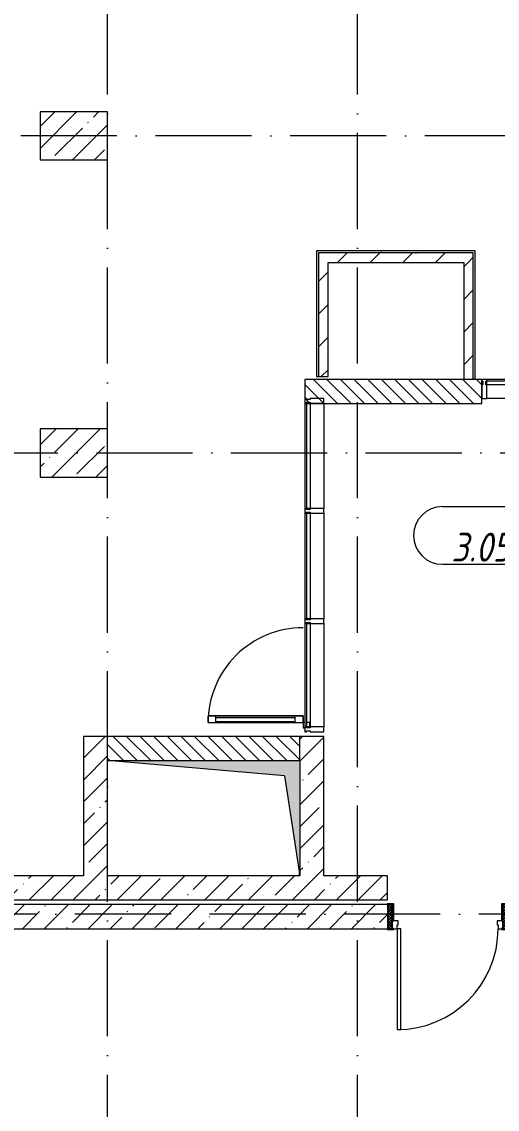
# Model space of a CAD drawing. Header units: millimetres. Extents: x -6467 to 106027, y -7090 to 195095.
# Drawn here: x 13668 to 18613, y 109966 to 121283 of the extents above; entities that cross this region are included whole.
import ezdxf

# ---------------------------------------------------------------- set-up
doc = ezdxf.new("R2010")
doc.units = ezdxf.units.MM
doc.linetypes.add('50_200_ШТРИХ_1Т_ш5_п1_п1_', pattern=[1400, 1000, -200, 0, -200])
for name, color, linetype, lineweight, true_color in [('A-AREA-IDEN-1', 7, 'Continuous', 9, 0xaaaaaa), ('I-WALL-1', 7, 'Continuous', 5, 0x787878), ('M-EQPM-1', 7, 'Continuous', 9, 0xaaaaaa), ('M-EQPM-2', 7, 'Continuous', 9, 0xe2e2e2), ('Оси-3', 7, '50_200_ШТРИХ_1Т_ш5_п1_п1_', 9, 0xaaaaaa)]:
    doc.layers.add(name, color=color, linetype=linetype, lineweight=lineweight, true_color=true_color)
for name, color, linetype, lineweight in [('A-DETL-GENF', 7, 'Continuous', 9), ('A-DOOR', 7, 'Continuous', 9), ('A-DOOR-2', 7, 'Continuous', 5), ('A-DOOR-FRAM', 7, 'Continuous', 9), ('A-DOOR-FRAM-2', 7, 'Continuous', 5), ('A-FLOR', 7, 'Continuous', 9), ('A-GLAZ-CWMG', 7, 'Continuous', 9), ('A-GLAZ-CWMG-1', 7, 'Continuous', 20), ('A-WALL', 7, 'Continuous', 5), ('A-WALL-FNSH-1', 7, 'Continuous', 5), ('I-WALL', 7, 'Continuous', 5), ('S-COLS', 7, 'Continuous', 9), ('S-COLS-1', 7, 'Continuous', 5)]:
    doc.layers.add(name, color=color, linetype=linetype, lineweight=lineweight)
doc.styles.add('ISOCPEUR_I_1', font='isocpeui.ttf', dxfattribs={"width": 0.85, "height": 2.5})
pattern_1 = [(45, (109.45, 102614.03), (-228.0985, 228.0985), []), (45, (337.55, 102614.03), (-228.0985, 228.0985), [403.225, -80.645, 6.706, -73.939])]
pattern_2 = [(135, (109.45, 102614.03), (-70.71068, -70.71068), [])]
pattern_3 = [(45, (109.45, 102614.03), (-169.7056, 169.7056), [])]
pattern_4 = [(0, (109.45, 102614.03), (406.4, 101.6), [6.706, -298.094, 6.706, -298.094, -1625.6]), (0, (109.45, 102614.03), (406.4, 101.6), [-609.6, 6.706, -602.894, 6.706, -298.094, -711.2]), (0, (109.45, 102614.03), (406.4, 101.6), [-1524, 6.706, -196.494, 6.706, -501.294]), (120, (261.85, 102664.83), (-291.1882, 301.15272), [6.706, -298.094, 6.706, -298.094, -1625.6]), (120, (261.85, 102664.83), (-291.1882, 301.15272), [-609.6, 6.706, -602.894, 6.706, -298.094, -711.2]), (120, (261.85, 102664.83), (-291.1882, 301.15272), [-1524, 6.706, -196.494, 6.706, -501.294]), (240, (312.65, 102868.03), (-115.2118, -402.75272), [6.706, -298.094, 6.706, -298.094, -1625.6]), (240, (312.65, 102868.03), (-115.2118, -402.75272), [-609.6, 6.706, -602.894, 6.706, -298.094, -711.2]), (240, (312.65, 102868.03), (-115.2118, -402.75272), [-1524, 6.706, -196.494, 6.706, -501.294])]

# ---------------------------------------------------------------- blocks, each defined once
blk = doc.blocks.new('Прямоугольный импост - Импост структурный с накладкой - 180мм-21847957-АИ_План этажа Радиаторы_3')
at = {"layer": 'A-GLAZ-CWMG-1'}
for p, q in [((-50, 40), (-50, 180)), ((-50, 180), (0, 180)), ((0, 180), (0, 40)), ((-40, 40), (-50, 40)), ((-50, -17), (-50, 0)), ((-50, 0), (-40, 0)), ((-40, 0), (-40, 40)), ((-10, 40), (-10, 0)), ((0, 40), (-10, 40)), ((-10, 0), (0, 0)), ((0, 0), (0, -17)), ((0, -17), (-50, -17))]:
    blk.add_line(p, q, dxfattribs=at)
blk = doc.blocks.new('Прямоугольный импост - Импост структурный с накладкой - 180мм-26330004-АИ_План этажа Радиаторы_3')
at = {"layer": 'A-GLAZ-CWMG'}
for p, q in [((16503, 13554), (16503, 12456)), ((16520, 13554), (16560, 13554)), ((16520, 13554), (16520, 12456)), ((16560, 13554), (16560, 12456)), ((16700, 13554), (16700, 12456)), ((16560, 12456), (16520, 12456))]:
    blk.add_line(p, q, dxfattribs=at)
blk = doc.blocks.new('Прямоугольный импост - Импост структурный с накладкой - 180мм-25688734-АИ_План этажа Радиаторы_3')
at = {"layer": 'A-GLAZ-CWMG'}
for p, q in [((16503, 14696), (16503, 13604)), ((16520, 14696), (16520, 13604)), ((16560, 14696), (16560, 13604)), ((16700, 14696), (16700, 13604)), ((16560, 13604), (16520, 13604))]:
    blk.add_line(p, q, dxfattribs=at)
blk = doc.blocks.new('Прямоугольный импост - Импост структурный с накладкой - 180мм-22069925-АИ_План этажа Радиаторы_3')
at = {"layer": 'A-GLAZ-CWMG-1'}
for p, q in [((-25, 40), (-25, 180)), ((-25, 180), (25, 180)), ((25, 180), (25, 40)), ((-15, 40), (-25, 40)), ((-25, -17), (-25, 0)), ((-25, 0), (-15, 0)), ((-15, 0), (-15, 40)), ((15, 40), (15, 0)), ((25, 40), (15, 40)), ((15, 0), (25, 0)), ((25, 0), (25, -17)), ((25, -17), (-25, -17))]:
    blk.add_line(p, q, dxfattribs=at)
blk = doc.blocks.new('Канал вертикальный прямоугольный - Шахта - значок проема-24087316-АИ_План этажа Радиаторы_3')
at = {"layer": 'M-EQPM-2'}
blk.add_hatch(color=256, dxfattribs=at).paths.add_polyline_path([(600, 1000), (-600, 1000), (-600, -1000), (-440, 840), (93, 922)])
at = {"layer": 'M-EQPM-1'}
for p, q in [((-600, -1000), (-600, 1000)), ((-600, 1000), (600, 1000)), ((-440, 840), (600, 1000)), ((600, 1000), (600, -1000)), ((-440, 840), (-600, -1000)), ((600, -1000), (-600, -1000))]:
    blk.add_line(p, q, dxfattribs=at)
blk = doc.blocks.new('BSC_Колонна _Прямоугольная - 500х700-V215-АИ_План этажа Радиаторы_3')
at = {"layer": 'S-COLS-1'}
h = blk.add_hatch(dxfattribs=at)
h.set_pattern_fill('FP_165', color=256, style=0, pattern_type=2)
h.set_pattern_definition([(315, (-17481.04, 14100), (228.0985, 228.0985), []), (315, (-17481.04, 13871.9), (228.0985, 228.0985), [403.225, -80.645, 6.706, -73.939])])
h.paths.add_polyline_path([(-250, -350), (250, -350), (250, 350), (-250, 350)])
for p, q in [((250, 350), (-250, 350)), ((-250, 350), (-250, -350)), ((250, -350), (250, 350)), ((-250, -350), (250, -350))]:
    blk.add_line(p, q, dxfattribs=at)
blk = doc.blocks.new('110_Дверь_СКБ_1_адиаторы_31')
at = {"layer": 'A-DOOR-2'}
h = blk.add_hatch(dxfattribs=at)
h.set_pattern_fill('FP_130', color=256, style=0, pattern_type=2)
h.set_pattern_definition([(135, (1701.41, 189.685), (-14.14214, -14.14214), []), (225, (1701.41, 189.685), (14.14214, -14.14214), [])])
h.paths.add_polyline_path([(637.5, 125), (587.5, 125), (587.5, -125), (637.5, -125)])
at = {"layer": 'A-DOOR-FRAM-2'}
h = blk.add_hatch(dxfattribs=at)
h.set_pattern_fill('FP_131', color=256, style=0, pattern_type=2)
h.set_pattern_definition([(45, (-421.384, 189.685), (-14.1421, 14.1421), []), (135, (-421.384, 189.685), (-14.1421, -14.1421), [])])
h.paths.add_polyline_path([(-562.5, 125), (-612.5, 125), (-612.5, -125), (-562.5, -125)])
at = {"layer": 'A-DOOR'}
for p, q in [((537.5, 1175), (497.5, 1175)), ((497.5, 1175), (497.5, 125)), ((537.5, 125), (537.5, 1175)), ((497.5, 125), (537.5, 125))]:
    blk.add_line(p, q, dxfattribs=at)
at = {"layer": 'A-DOOR-2'}
blk.add_arc((537.5, 125), 1050, 90, 180, dxfattribs=at)
at = {"layer": 'A-DOOR-FRAM'}
for p, q in [((-547.5, 133), (-617.5, 133)), ((-617.5, 133), (-617.5, 125)), ((-617.5, 125), (-547.5, 125)), ((-562.5, 125), (-612.5, 125)), ((-612.5, 125), (-612.5, -125)), ((-512.5, 125), (-562.5, 125)), ((-562.5, 125), (-562.5, 45)), ((-562.5, -125), (-562.5, 125)), ((-547.5, 125), (-562.5, 125)), ((-562.5, 125), (-562.5, 124)), ((-562.5, 124), (-547.5, 124)), ((-547.5, 125), (-547.5, 133)), ((-547.5, 124), (-547.5, 125)), ((-512.5, 85), (-512.5, 125)), ((537.5, 125), (537.5, 85)), ((587.5, 125), (537.5, 125)), ((642.5, 133), (572.5, 133)), ((572.5, 133), (572.5, 125)), ((587.5, 125), (572.5, 125)), ((572.5, 125), (572.5, 124)), ((572.5, 125), (642.5, 125)), ((572.5, 124), (587.5, 124)), ((587.5, 45), (587.5, 125)), ((637.5, 125), (587.5, 125)), ((587.5, 125), (587.5, -125)), ((587.5, 124), (587.5, 125)), ((637.5, -125), (637.5, 125)), ((642.5, 125), (642.5, 133)), ((-562.5, 45), (-502.5, 45)), ((-547.5, 45), (-562.5, 45)), ((-562.5, 45), (-562.5, -125)), ((-547.5, -125), (-547.5, 45)), ((-502.5, 85), (-512.5, 85)), ((-502.5, 45), (-502.5, 85)), ((537.5, 85), (527.5, 85)), ((527.5, 85), (527.5, 45)), ((527.5, 45), (587.5, 45)), ((587.5, 45), (572.5, 45)), ((572.5, 45), (572.5, -125)), ((587.5, -125), (587.5, 45)), ((-547.5, -125), (-617.5, -125)), ((-617.5, -125), (-617.5, -133)), ((-617.5, -133), (-547.5, -133)), ((-612.5, -125), (-562.5, -125)), ((-562.5, -125), (-547.5, -125)), ((-547.5, -133), (-547.5, -125)), ((572.5, -125), (587.5, -125)), ((642.5, -125), (572.5, -125)), ((572.5, -125), (572.5, -133)), ((572.5, -133), (642.5, -133)), ((587.5, -125), (637.5, -125)), ((642.5, -133), (642.5, -125))]:
    blk.add_line(p, q, dxfattribs=at)
blk = doc.blocks.new('BSC_Колонна _Прямоугольная - 500х700-V286-АИ_План этажа Радиаторы_3')
at = {"layer": 'S-COLS-1'}
h = blk.add_hatch(dxfattribs=at)
h.set_pattern_fill('FP_224', color=256, style=0, pattern_type=2)
h.set_pattern_definition([(315, (-14181.04, 14100), (228.0985, 228.0985), []), (315, (-14181.04, 13871.9), (228.0985, 228.0985), [403.225, -80.645, 6.706, -73.939])])
h.paths.add_polyline_path([(-250, -350), (250, -350), (250, 350), (-250, 350)])
for p, q in [((250, 350), (-250, 350)), ((-250, 350), (-250, -350)), ((250, -350), (250, 350)), ((-250, -350), (250, -350))]:
    blk.add_line(p, q, dxfattribs=at)
blk = doc.blocks.new('Дверь_СКБ_1ст_Витражная - Горячий цех 11  EIW30 2-26330098-АИ_План этажа Радиаторы_3')
at = {"layer": 'A-DETL-GENF'}
for p, q in [((-493.5, 1023), (-421.5, 1023)), ((-493.5, 1023), (-493.5, 36)), ((-421.5, 1023), (-493.5, 1023)), ((-493.5, 1023), (-493.5, 36)), ((-421.5, 1023), (-421.5, 36)), ((-421.5, 36), (-421.5, 1023)), ((-493.5, 943), (-421.5, 943)), ((-483.5, 943), (-483.5, 116)), ((-439.5, 943), (-439.5, 116)), ((-493.5, 116), (-421.5, 116)), ((-547.5, 36), (-547.5, 17)), ((-493.5, 36), (-547.5, 36)), ((-493.5, 36), (-547.5, 36)), ((-547.5, 36), (-547.5, 17)), ((-421.5, 36), (-493.5, 36)), ((-493.5, 36), (-421.5, 36)), ((-493.5, 17), (-493.5, 36)), ((-493.5, 17), (-493.5, 36)), ((-493.5, -36), (-493.5, 0)), ((-493.5, -36), (-493.5, 0)), ((-547.5, -36), (-493.5, -36)), ((-547.5, -36), (-493.5, -36))]:
    blk.add_line(p, q, dxfattribs=at)
at = {"layer": 'A-DOOR-2'}
blk.add_line((-493.5, 1023), (-493.5, 36), dxfattribs=at)
blk.add_arc((-493.5, 36), 987, 360, 90, dxfattribs=at)
blk = doc.blocks.new('Прямоугольный импост - Импост структурный с накладкой - 180мм-26321090-АИ_План этажа Радиаторы_3')
at = {"layer": 'A-GLAZ-CWMG'}
for p, q in [((18300, 74283), (19375, 74283)), ((18300, 74103), (18300, 74143)), ((18300, 74143), (19375, 74143)), ((19375, 74143), (19375, 74103)), ((18300, 74103), (19375, 74103)), ((18300, 74086), (19375, 74086))]:
    blk.add_line(p, q, dxfattribs=at)
blk = doc.blocks.new('Прямоугольный импост - Импост структурный с накладкой - 180мм-24454755-АИ_План этажа Радиаторы_3')
at = {"layer": 'A-GLAZ-CWMG'}
for p, q in [((18710, 14946), (18395, 14946)), ((18395, 14889), (18395, 14929)), ((18710, 14929), (18395, 14929)), ((18710, 14889), (18395, 14889)), ((18710, 14929), (18710, 14889)), ((18710, 14749), (18395, 14749))]:
    blk.add_line(p, q, dxfattribs=at)
blk = doc.blocks.new('Прямоугольный импост - Импост структурный с накладкой - 180мм-21847958-АИ_План этажа Радиаторы_3')
at = {"layer": 'A-GLAZ-CWMG-1'}
for p, q in [((0, 180), (-50, 180)), ((-50, 180), (-50, 40)), ((0, 40), (0, 180)), ((-50, 40), (-40, 40)), ((-40, 0), (-50, 0)), ((-50, 0), (-50, -17)), ((-40, 40), (-40, 0)), ((-10, 0), (-10, 40)), ((-10, 40), (0, 40)), ((0, 0), (-10, 0)), ((0, -17), (0, 0)), ((-50, -17), (0, -17))]:
    blk.add_line(p, q, dxfattribs=at)
blk = doc.blocks.new('AAR_СКБ_Марка_помещения_1_5 ммп - Номер-27962133-АИ_План этажа Радиаторы_3')
at = {"layer": 'A-AREA-IDEN-1'}
for p, q in [((-2.987, 3), (3.013, 3)), ((-2.987, 0), (3.013, 0))]:
    blk.add_line(p, q, dxfattribs=at)
for centre, start, end in [((-2.987, 1.5), 90, 270), ((3.013, 1.5), 270, 90)]:
    blk.add_arc(centre, 1.5, start, end, dxfattribs=at)

msp = doc.modelspace()

# ---------------------------------------------------------------- hatches: boundary and pattern name
at = {"layer": 'A-WALL'}
h = msp.add_hatch(dxfattribs=at)
h.set_pattern_fill('FP_1', color=256, style=0, pattern_type=2)
h.set_pattern_definition(pattern_1)
h.paths.add_polyline_path([(14559, 112395), (14559, 113845), (14309, 113845), (14309, 112395)])
h = msp.add_hatch(dxfattribs=at)
h.set_pattern_fill('FP_1', color=256, style=0, pattern_type=2)
h.set_pattern_definition(pattern_1)
h.paths.add_polyline_path([(16559, 112395), (16809, 112395), (16809, 113845), (16559, 113845), (16559, 112902)])
h = msp.add_hatch(dxfattribs=at)
h.set_pattern_fill('FP_1', color=256, style=0, pattern_type=2)
h.set_pattern_definition(pattern_1)
h.paths.add_polyline_path([(22726, 112145), (22959, 112145), (22959, 112395), (18721, 112395), (18721, 112145), (19418, 112145)])
h.paths.add_polyline_path([(16109, 112145), (17471, 112145), (17471, 112395), (10209, 112395), (10209, 112145), (12801, 112145)])
h = msp.add_hatch(dxfattribs=at)
h.set_pattern_fill('FP_1', color=256, style=0, pattern_type=2)
h.set_pattern_definition(pattern_1)
h.paths.add_polyline_path([(22726, 111845), (25909, 111845), (25909, 112095), (18721, 112095), (18721, 111845), (19418, 111845)])
h.paths.add_polyline_path([(17471, 111845), (17471, 112095), (9709, 112095), (9709, 111845), (17466, 111845)])
at = {"layer": 'I-WALL'}
h = msp.add_hatch(dxfattribs=at)
h.set_pattern_fill('FP_4', color=256, style=0, pattern_type=2)
h.set_pattern_definition(pattern_3)
h.paths.add_polyline_path([(16754, 117590), (16854, 117590), (16854, 118879), (16754, 118879), (16754, 118527)])
h = msp.add_hatch(dxfattribs=at)
h.set_pattern_fill('FP_4', color=256, style=0, pattern_type=2)
h.set_pattern_definition(pattern_3)
h.paths.add_polyline_path([(18264, 118779), (18364, 118779), (18364, 118879), (16854, 118879), (16854, 118779)])
h = msp.add_hatch(dxfattribs=at)
h.set_pattern_fill('FP_4', color=256, style=0, pattern_type=2)
h.set_pattern_definition(pattern_3)
h.paths.add_polyline_path([(18364, 117560), (18364, 118779), (18264, 118779), (18264, 117560)])
h = msp.add_hatch(dxfattribs=at)
h.set_pattern_fill('FP_2', color=256, style=0, pattern_type=2)
h.set_pattern_definition(pattern_2)
h.paths.add_polyline_path([(23409, 117310), (23409, 117560), (20154, 117560), (20154, 117310), (22726, 117310)])
h.paths.add_polyline_path([(16612, 117310), (18454, 117310), (18454, 117560), (16612, 117560)])
h = msp.add_hatch(dxfattribs=at)
h.set_pattern_fill('FP_2', color=256, style=0, pattern_type=2)
h.set_pattern_definition(pattern_2)
h.paths.add_polyline_path([(16399, 113595), (16559, 113595), (16559, 113845), (14559, 113845), (14559, 113595), (16109, 113595)])
at = {"layer": 'I-WALL-1'}
h = msp.add_hatch(dxfattribs=at)
h.set_pattern_fill('FP_3', color=256, style=0, pattern_type=2)
h.set_pattern_definition(pattern_4)
h.paths.add_polyline_path([(16734, 117590), (16754, 117590), (16754, 118899), (16734, 118899), (16734, 118527)])
h = msp.add_hatch(dxfattribs=at)
h.set_pattern_fill('FP_3', color=256, style=0, pattern_type=2)
h.set_pattern_definition(pattern_4)
h.paths.add_polyline_path([(18364, 118879), (18384, 118879), (18384, 118899), (16754, 118899), (16754, 118879), (16854, 118879)])
h = msp.add_hatch(dxfattribs=at)
h.set_pattern_fill('FP_3', color=256, style=0, pattern_type=2)
h.set_pattern_definition(pattern_4)
h.paths.add_polyline_path([(18384, 117560), (18384, 118879), (18364, 118879), (18364, 117560)])

# ---------------------------------------------------------------- linework, layer by layer
at = {"layer": 'A-FLOR'}
msp.add_line((16552, 112441), (16552, 112395), dxfattribs=at)
at = {"layer": 'A-WALL'}
for p, q in [((16754, 118879), (16754, 117590)), ((18364, 118879), (16754, 118879)), ((18364, 117560), (18364, 118879)), ((18454, 117560), (16612, 117560)), ((16612, 117560), (16612, 117310)), ((18454, 117310), (18454, 117560)), ((16612, 117310), (18454, 117310)), ((14309, 113845), (14309, 112395)), ((16809, 113845), (14309, 113845)), ((14559, 112395), (14559, 113845)), ((16559, 113595), (16559, 113845)), ((16809, 112395), (16809, 113845)), ((14309, 112395), (10209, 112395)), ((16559, 112395), (14559, 112395)), ((17471, 112395), (16809, 112395)), ((17471, 112145), (17471, 112395)), ((17466, 112095), (9709, 112095)), ((10209, 112145), (17471, 112145)), ((9709, 111845), (17466, 111845))]:
    msp.add_line(p, q, dxfattribs=at)
at = {"layer": 'A-WALL-FNSH-1'}
for p, q in [((16734, 118899), (16734, 117590)), ((18384, 118899), (16734, 118899)), ((18384, 117560), (18384, 118899)), ((16854, 117590), (16854, 118779)), ((16854, 118779), (18264, 118779)), ((18264, 118779), (18264, 117560)), ((16734, 117590), (16854, 117590))]:
    msp.add_line(p, q, dxfattribs=at)
at = {"layer": 'Оси-3'}
for p, q in [((14559, 96724), (14559, 152250)), ((17159, 96724), (17159, 152250)), ((25859, 120095), (-5158, 120095)), ((-5158, 116795), (25859, 116795)), ((104827, 111995), (-5158, 111995))]:
    msp.add_line(p, q, dxfattribs=at)

# ---------------------------------------------------------------- block references
at = {"layer": 'A-AREA-IDEN-1', "xscale": 199.9999999999999, "yscale": 199.9999999999999, "zscale": 199.9999999999999}
msp.add_blockref('AAR_СКБ_Марка_помещения_1_5 ммп - Номер-27962133-АИ_План этажа Радиаторы_3', (18640, 115637), dxfattribs=at)
at = {"layer": 'A-DOOR-2'}
for name, p, rotation in [('Дверь_СКБ_1ст_Витражная - Горячий цех 11  EIW30 2-26330098-АИ_План этажа Радиаторы_3', (16629, 114483), 89.99999999999991), ('110_Дверь_СКБ_1_адиаторы_31', (18109, 111970), 180)]:
    msp.add_blockref(name, p, dxfattribs=dict(at, rotation=rotation))
at = {"layer": 'A-GLAZ-CWMG'}
for name, p, rotation in [('Прямоугольный импост - Импост структурный с накладкой - 180мм-21847958-АИ_План этажа Радиаторы_3', (18454, 117543), 180), ('Прямоугольный импост - Импост структурный с накладкой - 180мм-26321090-АИ_План этажа Радиаторы_3', (-57474, 133320), 269.9999999999999)]:
    msp.add_blockref(name, p, dxfattribs=dict(at, rotation=rotation))
for name in ['Прямоугольный импост - Импост структурный с накладкой - 180мм-24454755-АИ_План этажа Радиаторы_3', 'Прямоугольный импост - Импост структурный с накладкой - 180мм-25688734-АИ_План этажа Радиаторы_3', 'Прямоугольный импост - Импост структурный с накладкой - 180мм-26330004-АИ_План этажа Радиаторы_3']:
    msp.add_blockref(name, (109, 102614), dxfattribs=at)
at = {"layer": 'A-GLAZ-CWMG', "extrusion": (0, 0, -1), "rotation": 90.00000000000007}
for name, p in [('Прямоугольный импост - Импост структурный с накладкой - 180мм-21847957-АИ_План этажа Радиаторы_3', (-16629, 117363)), ('Прямоугольный импост - Импост структурный с накладкой - 180мм-22069925-АИ_План этажа Радиаторы_3', (-16629, 116193)), ('Прямоугольный импост - Импост структурный с накладкой - 180мм-22069925-АИ_План этажа Радиаторы_3', (-16629, 115045)), ('Прямоугольный импост - Импост структурный с накладкой - 180мм-22069925-АИ_План этажа Радиаторы_3', (-16629, 113920))]:
    msp.add_blockref(name, p, dxfattribs=at)
at = {"layer": 'M-EQPM-1', "rotation": 269.9999999999997}
msp.add_blockref('Канал вертикальный прямоугольный - Шахта - значок проема-24087316-АИ_План этажа Радиаторы_3', (15559, 112995), dxfattribs=at)
at = {"layer": 'S-COLS', "rotation": 89.9999999999999}
for name, p in [('BSC_Колонна _Прямоугольная - 500х700-V215-АИ_План этажа Радиаторы_3', (14209, 120095)), ('BSC_Колонна _Прямоугольная - 500х700-V286-АИ_План этажа Радиаторы_3', (14209, 116795))]:
    msp.add_blockref(name, p, dxfattribs=at)

# ---------------------------------------------------------------- texts
at = {"layer": 'A-AREA-IDEN-1', "insert": (18537, 115665), "char_height": 300, "width": 952, "attachment_point": 8, "line_spacing_factor": 1.139951, "style": 'ISOCPEUR_I_1'}
msp.add_mtext('\\pxqc,t8.46667,16.93333,25.4,33.86667,42.33333,50.8,59.26667,67.73333,76.2,84.66667,93.13333,101.6,110.06667,118.53333,127,135.46667,143.93333,152.4,160.86667,169.33333,177.8,186.26667,194.73333,203.2,211.66667,220.13333,228.6,237.06667,245.53333,254,262.46667,270.93333;{3.059}', dxfattribs=at)

doc.saveas('drawing.dxf')
